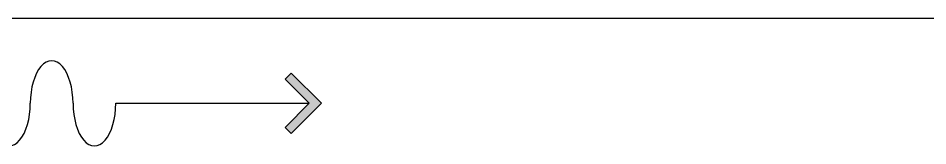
# Model space of a CAD drawing. Header units: inches. Extents: x -55157 to -7160, y -122257 to -52101.
# Drawn here: x -27769 to -26705, y -105283 to -105133 of the extents above; entities that cross this region are included whole.
import ezdxf

# ---------------------------------------------------------------- set-up
doc = ezdxf.new("R2010")
doc.units = ezdxf.units.IN
doc.header["$LTSCALE"] = 50
doc.header["$MEASUREMENT"] = 0
doc.layers.add('01. F-소품', color=3, linetype='Continuous')
doc.layers.add('06-LIGHT', color=4, linetype='Continuous')

# ---------------------------------------------------------------- blocks, each defined once
blk = doc.blocks.new('FFSFDF')
at = {"layer": '01. F-소품'}
blk.add_hatch(color=8, dxfattribs=at).paths.add_polyline_path([(1567672.9, 1746751.1), (1567679.9, 1746744.1), (1567715.3, 1746779.4), (1567679.9, 1746814.8), (1567672.9, 1746807.7), (1567701.2, 1746779.4)])
at = {"layer": '01. F-소품', "color": 8}
for p, q in [((1567672.9, 1746807.7), (1567679.9, 1746814.8)), ((1567474.8, 1746779.4), (1567701.2, 1746779.4)), ((1567672.9, 1746751.1), (1567679.9, 1746744.1))]:
    blk.add_line(p, q, dxfattribs=at)
for points in [[(1567679.9, 1746814.8), (1567715.3, 1746779.4), (1567679.9, 1746744.1)], [(1567672.9, 1746807.7), (1567701.2, 1746779.4), (1567672.9, 1746751.1)]]:
    blk.add_lwpolyline(points, dxfattribs=at)
for centre, start_param, end_param in [((1566799.8, 1746779.4), 1.570796, 4.712389), ((1566899.8, 1746779.4), 1.570796, 4.712389), ((1566999.8, 1746779.4), 1.570796, 4.712389), ((1567099.8, 1746779.4), 1.570796, 4.712389), ((1567199.8, 1746779.4), 1.570796, 4.712389), ((1567299.8, 1746779.4), 1.570796, 4.712389), ((1567399.8, 1746779.4), 1.570796, 4.712389), ((1566749.8, 1746779.4), 6.283185, 7.853982), ((1566849.8, 1746779.4), 4.712389, 7.853982), ((1566949.8, 1746779.4), 4.712389, 7.853982), ((1567049.8, 1746779.4), 4.712389, 7.853982), ((1567149.8, 1746779.4), 4.712389, 7.853982), ((1567249.8, 1746779.4), 4.712389, 7.853982), ((1567349.8, 1746779.4), 4.712389, 7.853982), ((1567449.8, 1746779.4), 4.712389, 7.853982)]:
    blk.add_ellipse(centre, major_axis=(0, -50), ratio=0.5, start_param=start_param, end_param=end_param, dxfattribs=at)

msp = doc.modelspace()

# ---------------------------------------------------------------- linework, layer by layer
at = {"layer": '06-LIGHT'}
msp.add_lwpolyline([(-28379.967, -105132.788), (-25549.967, -105132.788)], dxfattribs=at)

# ---------------------------------------------------------------- block references
at = {"color": 0}
msp.add_blockref('FFSFDF', (-1595129.73, -1852012.217), dxfattribs=at)

doc.saveas('drawing.dxf')
